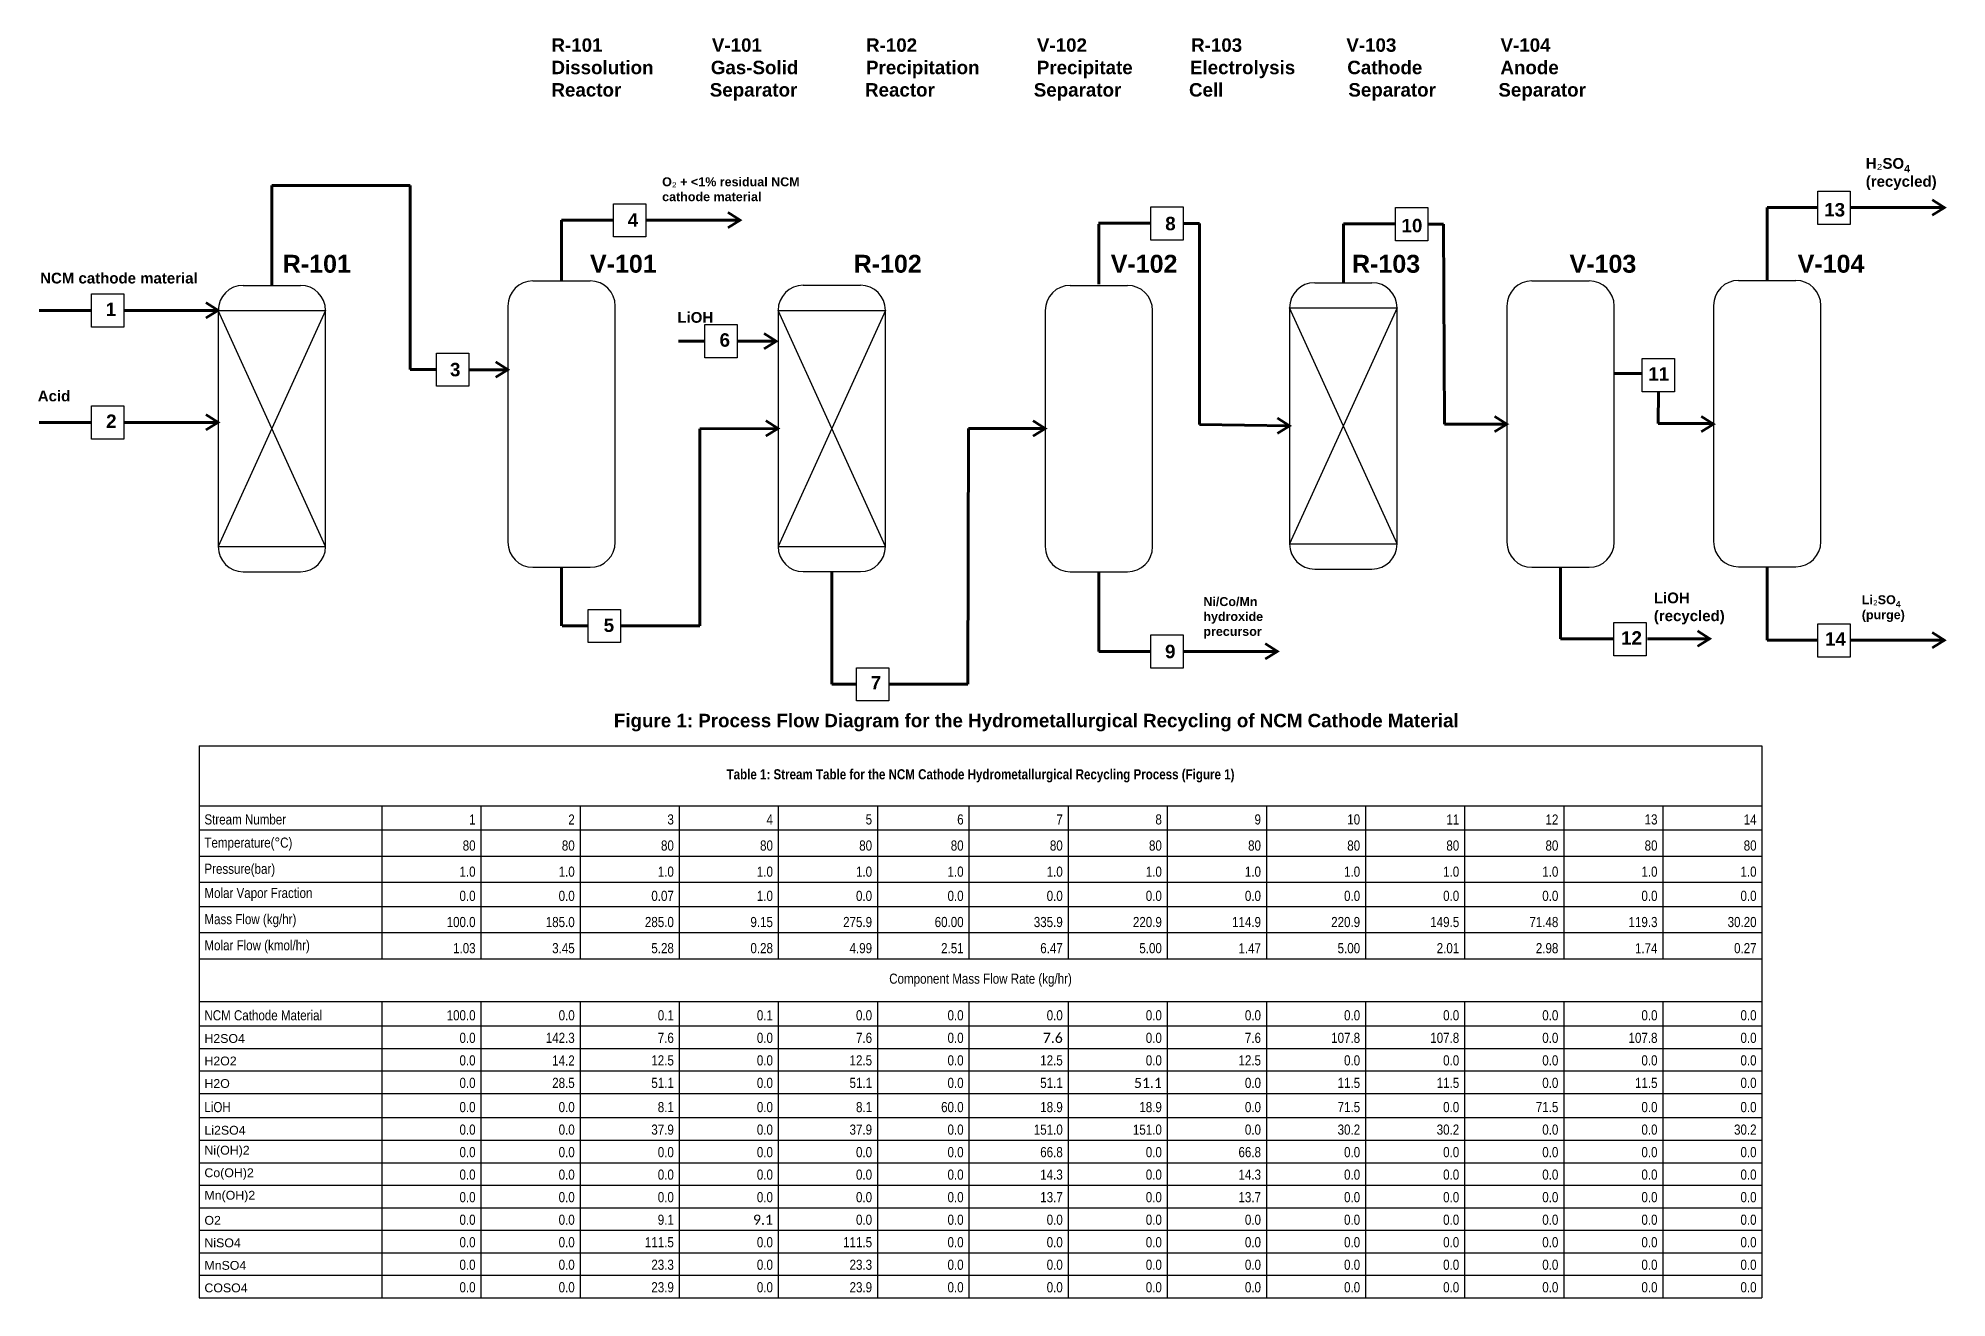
# Model space of a CAD drawing. Header units: millimetres. Extents: x 1280 to 1813, y 1876 to 2228.
import ezdxf

# ---------------------------------------------------------------- set-up
doc = ezdxf.new("R2010")
doc.units = ezdxf.units.MM
doc.styles.add('Annotative', font='arial.ttf')
doc.styles.get("Standard").update_dxf_attribs({"font": 'arial.ttf'})

# ---------------------------------------------------------------- blocks, each defined once
blk = doc.blocks.new('*T1')
at = {"color": 0, "linetype": 'ByBlock', "lineweight": -2, "transparency": 16777216}
for p, q in [((0, 0), (436.71, 0)), ((0, 0), (0, -154.18)), ((436.71, 0), (436.71, -154.18)), ((0, -16.71), (436.71, -16.71)), ((51.08, -16.71), (51.08, -59.44)), ((78.77, -16.71), (78.77, -59.44)), ((106.47, -16.71), (106.47, -59.44)), ((134.17, -16.71), (134.17, -59.44)), ((161.86, -16.71), (161.86, -59.44)), ((189.56, -16.71), (189.56, -59.44)), ((215.14, -16.71), (215.14, -59.44)), ((242.84, -16.71), (242.84, -59.44)), ((270.53, -16.71), (270.53, -59.44)), ((298.23, -16.71), (298.23, -59.44)), ((325.93, -16.71), (325.93, -59.44)), ((353.62, -16.71), (353.62, -59.44)), ((381.32, -16.71), (381.32, -59.44)), ((409.02, -16.71), (409.02, -59.44)), ((0, -23.47), (436.71, -23.47)), ((0, -30.77), (436.71, -30.77)), ((0, -38.07), (436.71, -38.07)), ((0, -44.83), (436.71, -44.83)), ((0, -52.14), (436.71, -52.14)), ((0, -59.44), (436.71, -59.44)), ((0, -71.44), (436.71, -71.44)), ((51.08, -71.44), (51.08, -154.18)), ((78.77, -71.44), (78.77, -154.18)), ((106.47, -71.44), (106.47, -154.18)), ((134.17, -71.44), (134.17, -154.18)), ((161.86, -71.44), (161.86, -154.18)), ((189.56, -71.44), (189.56, -154.18)), ((215.14, -71.44), (215.14, -154.18)), ((242.84, -71.44), (242.84, -154.18)), ((270.53, -71.44), (270.53, -154.18)), ((298.23, -71.44), (298.23, -154.18)), ((325.93, -71.44), (325.93, -154.18)), ((353.62, -71.44), (353.62, -154.18)), ((381.32, -71.44), (381.32, -154.18)), ((409.02, -71.44), (409.02, -154.18)), ((0, -78.2), (436.71, -78.2)), ((0, -84.5), (436.71, -84.5)), ((0, -90.79), (436.71, -90.79)), ((0, -97.08), (436.71, -97.08)), ((0, -103.84), (436.71, -103.84)), ((0, -110.14), (436.71, -110.14)), ((0, -116.43), (436.71, -116.43)), ((0, -122.72), (436.71, -122.72)), ((0, -129.01), (436.71, -129.01)), ((0, -135.31), (436.71, -135.31)), ((0, -141.6), (436.71, -141.6)), ((0, -147.89), (436.71, -147.89)), ((0, -154.18), (436.71, -154.18))]:
    blk.add_line(p, q, dxfattribs=at)
at = {"color": 0, "transparency": 16777216}
for s, insert, char_height, width, attachment_point in [('{\\fAptos Narrow|b1|i0|c0;Table 1: Stream Table for the NCM Cathode Hydrometallurgical Recycling Process (Figure 1)', (218.36, -8.35), 2.82222, 433.7148, 5), ('{\\fAptos Narrow|b0|i0|c0;Stream Number', (1.5, -21.97), 2.8222, 48.0782, 7), ('{\\fAptos Narrow|b0|i0|c0;1', (77.27, -21.97), 2.8222, 24.6967, 9), ('{\\fAptos Narrow|b0|i0|c0;2', (104.97, -21.97), 2.8222, 24.6967, 9), ('{\\fAptos Narrow|b0|i0|c0;3', (132.67, -21.97), 2.8222, 24.6967, 9), ('{\\fAptos Narrow|b0|i0|c0;4', (160.36, -21.97), 2.8222, 24.6967, 9), ('{\\fAptos Narrow|b0|i0|c0;5', (188.06, -21.97), 2.8222, 24.6967, 9), ('{\\fAptos Narrow|b0|i0|c0;6', (213.64, -21.97), 2.8222, 22.58, 9), ('{\\fAptos Narrow|b0|i0|c0;7', (241.34, -21.97), 2.8222, 24.6967, 9), ('{\\fAptos Narrow|b0|i0|c0;8', (269.03, -21.97), 2.8222, 24.6967, 9), ('{\\fAptos Narrow|b0|i0|c0;9', (296.73, -21.97), 2.8222, 24.6967, 9), ('{\\fAptos Narrow|b0|i0|c0;10', (324.43, -21.97), 2.8222, 24.6967, 9), ('{\\fAptos Narrow|b0|i0|c0;11', (352.12, -21.97), 2.8222, 24.6967, 9), ('{\\fAptos Narrow|b0|i0|c0;12', (379.82, -21.97), 2.8222, 24.6967, 9), ('{\\fAptos Narrow|b0|i0|c0;13', (407.52, -21.97), 2.8222, 24.6967, 9), ('{\\fAptos Narrow|b0|i0|c0;14', (435.21, -21.97), 2.8222, 24.6967, 9), ('{\\fAptos Narrow|b0|i0|c0;Temperature(°C)', (1.5, -29.27), 2.8222, 48.0782, 7), ('{\\fAptos Narrow|b0|i0|c0;80', (77.27, -29.27), 2.8222, 24.6967, 9), ('{\\fAptos Narrow|b0|i0|c0;80', (104.97, -29.27), 2.8222, 24.6967, 9), ('{\\fAptos Narrow|b0|i0|c0;80', (132.67, -29.27), 2.8222, 24.6967, 9), ('{\\fAptos Narrow|b0|i0|c0;80', (160.36, -29.27), 2.8222, 24.6967, 9), ('{\\fAptos Narrow|b0|i0|c0;80', (188.06, -29.27), 2.8222, 24.6967, 9), ('{\\fAptos Narrow|b0|i0|c0;80', (213.64, -29.27), 2.8222, 22.58, 9), ('{\\fAptos Narrow|b0|i0|c0;80', (241.34, -29.27), 2.8222, 24.6967, 9), ('{\\fAptos Narrow|b0|i0|c0;80', (269.03, -29.27), 2.8222, 24.6967, 9), ('{\\fAptos Narrow|b0|i0|c0;80', (296.73, -29.27), 2.8222, 24.6967, 9), ('{\\fAptos Narrow|b0|i0|c0;80', (324.43, -29.27), 2.8222, 24.6967, 9), ('{\\fAptos Narrow|b0|i0|c0;80', (352.12, -29.27), 2.8222, 24.6967, 9), ('{\\fAptos Narrow|b0|i0|c0;80', (379.82, -29.27), 2.8222, 24.6967, 9), ('{\\fAptos Narrow|b0|i0|c0;80', (407.52, -29.27), 2.8222, 24.6967, 9), ('{\\fAptos Narrow|b0|i0|c0;80', (435.21, -29.27), 2.8222, 24.6967, 9), ('{\\fAptos Narrow|b0|i0|c0;Pressure(bar)', (1.5, -36.57), 2.8222, 48.0782, 7), ('{\\fAptos Narrow|b0|i0|c0;1.0', (77.27, -36.57), 2.8222, 24.6967, 9), ('{\\fAptos Narrow|b0|i0|c0;1.0', (104.97, -36.57), 2.8222, 24.6967, 9), ('{\\fAptos Narrow|b0|i0|c0;1.0', (132.67, -36.57), 2.8222, 24.6967, 9), ('{\\fAptos Narrow|b0|i0|c0;1.0', (160.36, -36.57), 2.8222, 24.6967, 9), ('{\\fAptos Narrow|b0|i0|c0;1.0', (188.06, -36.57), 2.8222, 24.6967, 9), ('{\\fAptos Narrow|b0|i0|c0;1.0', (213.64, -36.57), 2.8222, 22.58, 9), ('{\\fAptos Narrow|b0|i0|c0;1.0', (241.34, -36.57), 2.8222, 24.6967, 9), ('{\\fAptos Narrow|b0|i0|c0;1.0', (269.03, -36.57), 2.8222, 24.6967, 9), ('{\\fAptos Narrow|b0|i0|c0;1.0', (296.73, -36.57), 2.8222, 24.6967, 9), ('{\\fAptos Narrow|b0|i0|c0;1.0', (324.43, -36.57), 2.8222, 24.6967, 9), ('{\\fAptos Narrow|b0|i0|c0;1.0', (352.12, -36.57), 2.8222, 24.6967, 9), ('{\\fAptos Narrow|b0|i0|c0;1.0', (379.82, -36.57), 2.8222, 24.6967, 9), ('{\\fAptos Narrow|b0|i0|c0;1.0', (407.52, -36.57), 2.8222, 24.6967, 9), ('{\\fAptos Narrow|b0|i0|c0;1.0', (435.21, -36.57), 2.8222, 24.6967, 9), ('{\\fAptos Narrow|b0|i0|c0;Molar Vapor Fraction', (1.5, -43.33), 2.8222, 48.0782, 7), ('{\\fAptos Narrow|b0|i0|c0;0.0', (77.27, -43.33), 2.8222, 24.6967, 9), ('{\\fAptos Narrow|b0|i0|c0;0.0', (104.97, -43.33), 2.8222, 24.6967, 9), ('{\\fAptos Narrow|b0|i0|c0;0.07', (132.67, -43.33), 2.8222, 24.6967, 9), ('{\\fAptos Narrow|b0|i0|c0;1.0', (160.36, -43.33), 2.8222, 24.6967, 9), ('{\\fAptos Narrow|b0|i0|c0;0.0', (188.06, -43.33), 2.8222, 24.6967, 9), ('{\\fAptos Narrow|b0|i0|c0;0.0', (213.64, -43.33), 2.8222, 22.58, 9), ('{\\fAptos Narrow|b0|i0|c0;0.0', (241.34, -43.33), 2.8222, 24.6967, 9), ('{\\fAptos Narrow|b0|i0|c0;0.0', (269.03, -43.33), 2.8222, 24.6967, 9), ('{\\fAptos Narrow|b0|i0|c0;0.0', (296.73, -43.33), 2.8222, 24.6967, 9), ('{\\fAptos Narrow|b0|i0|c0;0.0', (324.43, -43.33), 2.8222, 24.6967, 9), ('{\\fAptos Narrow|b0|i0|c0;0.0', (352.12, -43.33), 2.8222, 24.6967, 9), ('{\\fAptos Narrow|b0|i0|c0;0.0', (379.82, -43.33), 2.8222, 24.6967, 9), ('{\\fAptos Narrow|b0|i0|c0;0.0', (407.52, -43.33), 2.8222, 24.6967, 9), ('{\\fAptos Narrow|b0|i0|c0;0.0', (435.21, -43.33), 2.8222, 24.6967, 9), ('{\\fAptos Narrow|b0|i0|c0;Mass Flow (kg/hr)', (1.5, -50.64), 2.8222, 48.0782, 7), ('{\\fAptos Narrow|b0|i0|c0;100.0', (77.27, -50.64), 2.8222, 24.6967, 9), ('{\\fAptos Narrow|b0|i0|c0;185.0', (104.97, -50.64), 2.8222, 24.6967, 9), ('{\\fAptos Narrow|b0|i0|c0;285.0', (132.67, -50.64), 2.8222, 24.6967, 9), ('{\\fAptos Narrow|b0|i0|c0;9.15', (160.36, -50.64), 2.8222, 24.6967, 9), ('{\\fAptos Narrow|b0|i0|c0;275.9', (188.06, -50.64), 2.8222, 24.6967, 9), ('{\\fAptos Narrow|b0|i0|c0;60.00', (213.64, -50.64), 2.8222, 22.58, 9), ('{\\fAptos Narrow|b0|i0|c0;335.9', (241.34, -50.64), 2.8222, 24.6967, 9), ('{\\fAptos Narrow|b0|i0|c0;220.9', (269.03, -50.64), 2.8222, 24.6967, 9), ('{\\fAptos Narrow|b0|i0|c0;114.9', (296.73, -50.64), 2.8222, 24.6967, 9), ('{\\fAptos Narrow|b0|i0|c0;220.9', (324.43, -50.64), 2.8222, 24.6967, 9), ('{\\fAptos Narrow|b0|i0|c0;149.5', (352.12, -50.64), 2.8222, 24.6967, 9), ('{\\fAptos Narrow|b0|i0|c0;71.48', (379.82, -50.64), 2.8222, 24.6967, 9), ('{\\fAptos Narrow|b0|i0|c0;119.3', (407.52, -50.64), 2.8222, 24.6967, 9), ('{\\fAptos Narrow|b0|i0|c0;30.20', (435.21, -50.64), 2.8222, 24.6967, 9), ('{\\fAptos Narrow|b0|i0|c0;Molar Flow (kmol/hr)', (1.5, -57.94), 2.8222, 48.0782, 7), ('{\\fAptos Narrow|b0|i0|c0;1.03', (77.27, -57.94), 2.8222, 24.6967, 9), ('{\\fAptos Narrow|b0|i0|c0;3.45', (104.97, -57.94), 2.8222, 24.6967, 9), ('{\\fAptos Narrow|b0|i0|c0;5.28', (132.67, -57.94), 2.8222, 24.6967, 9), ('{\\fAptos Narrow|b0|i0|c0;0.28', (160.36, -57.94), 2.8222, 24.6967, 9), ('{\\fAptos Narrow|b0|i0|c0;4.99', (188.06, -57.94), 2.8222, 24.6967, 9), ('{\\fAptos Narrow|b0|i0|c0;2.51', (213.64, -57.94), 2.8222, 22.58, 9), ('{\\fAptos Narrow|b0|i0|c0;6.47', (241.34, -57.94), 2.8222, 24.6967, 9), ('{\\fAptos Narrow|b0|i0|c0;5.00', (269.03, -57.94), 2.8222, 24.6967, 9), ('{\\fAptos Narrow|b0|i0|c0;1.47', (296.73, -57.94), 2.8222, 24.6967, 9), ('{\\fAptos Narrow|b0|i0|c0;5.00', (324.43, -57.94), 2.8222, 24.6967, 9), ('{\\fAptos Narrow|b0|i0|c0;2.01', (352.12, -57.94), 2.8222, 24.6967, 9), ('{\\fAptos Narrow|b0|i0|c0;2.98', (379.82, -57.94), 2.8222, 24.6967, 9), ('{\\fAptos Narrow|b0|i0|c0;1.74', (407.52, -57.94), 2.8222, 24.6967, 9), ('{\\fAptos Narrow|b0|i0|c0;0.27', (435.21, -57.94), 2.8222, 24.6967, 9), ('{\\fAptos Narrow|b0|i0|c0;Component Mass Flow Rate (kg/hr)', (218.36, -65.44), 2.8222, 433.7148, 5), ('{\\fAptos Narrow|b0|i0|c0;NCM Cathode Material', (1.5, -76.7), 2.8222, 48.0782, 7), ('{\\fAptos Narrow|b0|i0|c0;100.0', (77.27, -76.7), 2.8222, 24.6967, 9), ('{\\fAptos Narrow|b0|i0|c0;0.0', (104.97, -76.7), 2.8222, 24.6967, 9), ('{\\fAptos Narrow|b0|i0|c0;0.1', (132.67, -76.7), 2.8222, 24.6967, 9), ('{\\fAptos Narrow|b0|i0|c0;0.1', (160.36, -76.7), 2.8222, 24.6967, 9), ('{\\fAptos Narrow|b0|i0|c0;0.0', (188.06, -76.7), 2.8222, 24.6967, 9), ('{\\fAptos Narrow|b0|i0|c0;0.0', (213.64, -76.7), 2.8222, 22.58, 9), ('{\\fAptos Narrow|b0|i0|c0;0.0', (241.34, -76.7), 2.8222, 24.6967, 9), ('{\\fAptos Narrow|b0|i0|c0;0.0', (269.03, -76.7), 2.8222, 24.6967, 9), ('{\\fAptos Narrow|b0|i0|c0;0.0', (296.73, -76.7), 2.8222, 24.6967, 9), ('{\\fAptos Narrow|b0|i0|c0;0.0', (324.43, -76.7), 2.8222, 24.6967, 9), ('{\\fAptos Narrow|b0|i0|c0;0.0', (352.12, -76.7), 2.8222, 24.6967, 9), ('{\\fAptos Narrow|b0|i0|c0;0.0', (379.82, -76.7), 2.8222, 24.6967, 9), ('{\\fAptos Narrow|b0|i0|c0;0.0', (407.52, -76.7), 2.8222, 24.6967, 9), ('{\\fAptos Narrow|b0|i0|c0;0.0', (435.21, -76.7), 2.8222, 24.6967, 9), ('{\\fCalibri|b0|i0|c0;7.6', (241.34, -83), 2.8222, 24.6967, 9), ('H2SO4', (1.5, -83), 2.469, 48.0782, 7), ('{\\fAptos Narrow|b0|i0|c0;0.0', (77.27, -83), 2.8222, 24.6967, 9), ('{\\fAptos Narrow|b0|i0|c0;142.3', (104.97, -83), 2.8222, 24.6967, 9), ('{\\fAptos Narrow|b0|i0|c0;7.6', (132.67, -83), 2.8222, 24.6967, 9), ('{\\fAptos Narrow|b0|i0|c0;0.0', (160.36, -83), 2.8222, 24.6967, 9), ('{\\fAptos Narrow|b0|i0|c0;7.6', (188.06, -83), 2.8222, 24.6967, 9), ('{\\fAptos Narrow|b0|i0|c0;0.0', (213.64, -83), 2.8222, 22.58, 9), ('{\\fAptos Narrow|b0|i0|c0;0.0', (269.03, -83), 2.8222, 24.6967, 9), ('{\\fAptos Narrow|b0|i0|c0;7.6', (296.73, -83), 2.8222, 24.6967, 9), ('{\\fAptos Narrow|b0|i0|c0;107.8', (324.43, -83), 2.8222, 24.6967, 9), ('{\\fAptos Narrow|b0|i0|c0;107.8', (352.12, -83), 2.8222, 24.6967, 9), ('{\\fAptos Narrow|b0|i0|c0;0.0', (379.82, -83), 2.8222, 24.6967, 9), ('{\\fAptos Narrow|b0|i0|c0;107.8', (407.52, -83), 2.8222, 24.6967, 9), ('{\\fAptos Narrow|b0|i0|c0;0.0', (435.21, -83), 2.8222, 24.6967, 9), ('H2O2', (1.5, -89.29), 2.469, 48.0782, 7), ('{\\fAptos Narrow|b0|i0|c0;0.0', (77.27, -89.29), 2.8222, 24.6967, 9), ('{\\fAptos Narrow|b0|i0|c0;14.2', (104.97, -89.29), 2.8222, 24.6967, 9), ('{\\fAptos Narrow|b0|i0|c0;12.5', (132.67, -89.29), 2.8222, 24.6967, 9), ('{\\fAptos Narrow|b0|i0|c0;0.0', (160.36, -89.29), 2.8222, 24.6967, 9), ('{\\fAptos Narrow|b0|i0|c0;12.5', (188.06, -89.29), 2.8222, 24.6967, 9), ('{\\fAptos Narrow|b0|i0|c0;0.0', (213.64, -89.29), 2.8222, 22.58, 9), ('{\\fAptos Narrow|b0|i0|c0;12.5', (241.34, -89.29), 2.8222, 24.6967, 9), ('{\\fAptos Narrow|b0|i0|c0;0.0', (269.03, -89.29), 2.8222, 24.6967, 9), ('{\\fAptos Narrow|b0|i0|c0;12.5', (296.73, -89.29), 2.8222, 24.6967, 9), ('{\\fAptos Narrow|b0|i0|c0;0.0', (324.43, -89.29), 2.8222, 24.6967, 9), ('{\\fAptos Narrow|b0|i0|c0;0.0', (352.12, -89.29), 2.8222, 24.6967, 9), ('{\\fAptos Narrow|b0|i0|c0;0.0', (379.82, -89.29), 2.8222, 24.6967, 9), ('{\\fAptos Narrow|b0|i0|c0;0.0', (407.52, -89.29), 2.8222, 24.6967, 9), ('{\\fAptos Narrow|b0|i0|c0;0.0', (435.21, -89.29), 2.8222, 24.6967, 9), ('H2O', (1.5, -95.58), 2.469, 48.0782, 7), ('{\\fAptos Narrow|b0|i0|c0;0.0', (77.27, -95.58), 2.8222, 24.6967, 9), ('{\\fAptos Narrow|b0|i0|c0;28.5', (104.97, -95.58), 2.8222, 24.6967, 9), ('{\\fAptos Narrow|b0|i0|c0;51.1', (132.67, -95.58), 2.8222, 24.6967, 9), ('{\\fAptos Narrow|b0|i0|c0;0.0', (160.36, -95.58), 2.8222, 24.6967, 9), ('{\\fAptos Narrow|b0|i0|c0;51.1', (188.06, -95.58), 2.8222, 24.6967, 9), ('{\\fAptos Narrow|b0|i0|c0;0.0', (213.64, -95.58), 2.8222, 22.58, 9), ('{\\fAptos Narrow|b0|i0|c0;51.1', (241.34, -95.58), 2.8222, 24.6967, 9), ('{\\fCalibri|b0|i0|c0;51.1', (269.03, -95.58), 2.8222, 24.6967, 9), ('{\\fAptos Narrow|b0|i0|c0;0.0', (296.73, -95.58), 2.8222, 24.6967, 9), ('{\\fAptos Narrow|b0|i0|c0;11.5', (324.43, -95.58), 2.8222, 24.6967, 9), ('{\\fAptos Narrow|b0|i0|c0;11.5', (352.12, -95.58), 2.8222, 24.6967, 9), ('{\\fAptos Narrow|b0|i0|c0;0.0', (379.82, -95.58), 2.8222, 24.6967, 9), ('{\\fAptos Narrow|b0|i0|c0;11.5', (407.52, -95.58), 2.8222, 24.6967, 9), ('{\\fAptos Narrow|b0|i0|c0;0.0', (435.21, -95.58), 2.8222, 24.6967, 9), ('{\\fAptos Narrow|b0|i0|c0;LiOH', (1.5, -102.34), 2.8222, 48.0782, 7), ('{\\fAptos Narrow|b0|i0|c0;0.0', (77.27, -102.34), 2.8222, 24.6967, 9), ('{\\fAptos Narrow|b0|i0|c0;0.0', (104.97, -102.34), 2.8222, 24.6967, 9), ('{\\fAptos Narrow|b0|i0|c0;8.1', (132.67, -102.34), 2.8222, 24.6967, 9), ('{\\fAptos Narrow|b0|i0|c0;0.0', (160.36, -102.34), 2.8222, 24.6967, 9), ('{\\fAptos Narrow|b0|i0|c0;8.1', (188.06, -102.34), 2.8222, 24.6967, 9), ('{\\fAptos Narrow|b0|i0|c0;60.0', (213.64, -102.34), 2.8222, 22.58, 9), ('{\\fAptos Narrow|b0|i0|c0;18.9', (241.34, -102.34), 2.8222, 24.6967, 9), ('{\\fAptos Narrow|b0|i0|c0;18.9', (269.03, -102.34), 2.8222, 24.6967, 9), ('{\\fAptos Narrow|b0|i0|c0;0.0', (296.73, -102.34), 2.8222, 24.6967, 9), ('{\\fAptos Narrow|b0|i0|c0;71.5', (324.43, -102.34), 2.8222, 24.6967, 9), ('{\\fAptos Narrow|b0|i0|c0;0.0', (352.12, -102.34), 2.8222, 24.6967, 9), ('{\\fAptos Narrow|b0|i0|c0;71.5', (379.82, -102.34), 2.8222, 24.6967, 9), ('{\\fAptos Narrow|b0|i0|c0;0.0', (407.52, -102.34), 2.8222, 24.6967, 9), ('{\\fAptos Narrow|b0|i0|c0;0.0', (435.21, -102.34), 2.8222, 24.6967, 9), ('Li2SO4', (1.5, -108.64), 2.469, 48.0782, 7), ('{\\fAptos Narrow|b0|i0|c0;0.0', (77.27, -108.64), 2.8222, 24.6967, 9), ('{\\fAptos Narrow|b0|i0|c0;0.0', (104.97, -108.64), 2.8222, 24.6967, 9), ('{\\fAptos Narrow|b0|i0|c0;37.9', (132.67, -108.64), 2.8222, 24.6967, 9), ('{\\fAptos Narrow|b0|i0|c0;0.0', (160.36, -108.64), 2.8222, 24.6967, 9), ('{\\fAptos Narrow|b0|i0|c0;37.9', (188.06, -108.64), 2.8222, 24.6967, 9), ('{\\fAptos Narrow|b0|i0|c0;0.0', (213.64, -108.64), 2.8222, 22.58, 9), ('{\\fAptos Narrow|b0|i0|c0;151.0', (241.34, -108.64), 2.8222, 24.6967, 9), ('{\\fAptos Narrow|b0|i0|c0;151.0', (269.03, -108.64), 2.8222, 24.6967, 9), ('{\\fAptos Narrow|b0|i0|c0;0.0', (296.73, -108.64), 2.8222, 24.6967, 9), ('{\\fAptos Narrow|b0|i0|c0;30.2', (324.43, -108.64), 2.8222, 24.6967, 9), ('{\\fAptos Narrow|b0|i0|c0;30.2', (352.12, -108.64), 2.8222, 24.6967, 9), ('{\\fAptos Narrow|b0|i0|c0;0.0', (379.82, -108.64), 2.8222, 24.6967, 9), ('{\\fAptos Narrow|b0|i0|c0;0.0', (407.52, -108.64), 2.8222, 24.6967, 9), ('{\\fAptos Narrow|b0|i0|c0;30.2', (435.21, -108.64), 2.8222, 24.6967, 9), ('Ni(OH)2', (1.5, -114.93), 2.469, 48.0782, 7), ('{\\fAptos Narrow|b0|i0|c0;0.0', (77.27, -114.93), 2.8222, 24.6967, 9), ('{\\fAptos Narrow|b0|i0|c0;0.0', (104.97, -114.93), 2.8222, 24.6967, 9), ('{\\fAptos Narrow|b0|i0|c0;0.0', (132.67, -114.93), 2.8222, 24.6967, 9), ('{\\fAptos Narrow|b0|i0|c0;0.0', (160.36, -114.93), 2.8222, 24.6967, 9), ('{\\fAptos Narrow|b0|i0|c0;0.0', (188.06, -114.93), 2.8222, 24.6967, 9), ('{\\fAptos Narrow|b0|i0|c0;0.0', (213.64, -114.93), 2.8222, 22.58, 9), ('{\\fAptos Narrow|b0|i0|c0;66.8', (241.34, -114.93), 2.8222, 24.6967, 9), ('{\\fAptos Narrow|b0|i0|c0;0.0', (269.03, -114.93), 2.8222, 24.6967, 9), ('{\\fAptos Narrow|b0|i0|c0;66.8', (296.73, -114.93), 2.8222, 24.6967, 9), ('{\\fAptos Narrow|b0|i0|c0;0.0', (324.43, -114.93), 2.8222, 24.6967, 9), ('{\\fAptos Narrow|b0|i0|c0;0.0', (352.12, -114.93), 2.8222, 24.6967, 9), ('{\\fAptos Narrow|b0|i0|c0;0.0', (379.82, -114.93), 2.8222, 24.6967, 9), ('{\\fAptos Narrow|b0|i0|c0;0.0', (407.52, -114.93), 2.8222, 24.6967, 9), ('{\\fAptos Narrow|b0|i0|c0;0.0', (435.21, -114.93), 2.8222, 24.6967, 9), ('Co(OH)2', (1.5, -121.22), 2.469, 48.0782, 7), ('{\\fAptos Narrow|b0|i0|c0;0.0', (77.27, -121.22), 2.8222, 24.6967, 9), ('{\\fAptos Narrow|b0|i0|c0;0.0', (104.97, -121.22), 2.8222, 24.6967, 9), ('{\\fAptos Narrow|b0|i0|c0;0.0', (132.67, -121.22), 2.8222, 24.6967, 9), ('{\\fAptos Narrow|b0|i0|c0;0.0', (160.36, -121.22), 2.8222, 24.6967, 9), ('{\\fAptos Narrow|b0|i0|c0;0.0', (188.06, -121.22), 2.8222, 24.6967, 9), ('{\\fAptos Narrow|b0|i0|c0;0.0', (213.64, -121.22), 2.8222, 22.58, 9), ('{\\fAptos Narrow|b0|i0|c0;14.3', (241.34, -121.22), 2.8222, 24.6967, 9), ('{\\fAptos Narrow|b0|i0|c0;0.0', (269.03, -121.22), 2.8222, 24.6967, 9), ('{\\fAptos Narrow|b0|i0|c0;14.3', (296.73, -121.22), 2.8222, 24.6967, 9), ('{\\fAptos Narrow|b0|i0|c0;0.0', (324.43, -121.22), 2.8222, 24.6967, 9), ('{\\fAptos Narrow|b0|i0|c0;0.0', (352.12, -121.22), 2.8222, 24.6967, 9), ('{\\fAptos Narrow|b0|i0|c0;0.0', (379.82, -121.22), 2.8222, 24.6967, 9), ('{\\fAptos Narrow|b0|i0|c0;0.0', (407.52, -121.22), 2.8222, 24.6967, 9), ('{\\fAptos Narrow|b0|i0|c0;0.0', (435.21, -121.22), 2.8222, 24.6967, 9), ('Mn(OH)2', (1.5, -127.51), 2.469, 48.0782, 7), ('{\\fAptos Narrow|b0|i0|c0;0.0', (77.27, -127.51), 2.8222, 24.6967, 9), ('{\\fAptos Narrow|b0|i0|c0;0.0', (104.97, -127.51), 2.8222, 24.6967, 9), ('{\\fAptos Narrow|b0|i0|c0;0.0', (132.67, -127.51), 2.8222, 24.6967, 9), ('{\\fAptos Narrow|b0|i0|c0;0.0', (160.36, -127.51), 2.8222, 24.6967, 9), ('{\\fAptos Narrow|b0|i0|c0;0.0', (188.06, -127.51), 2.8222, 24.6967, 9), ('{\\fAptos Narrow|b0|i0|c0;0.0', (213.64, -127.51), 2.8222, 22.58, 9), ('{\\fAptos Narrow|b0|i0|c0;13.7', (241.34, -127.51), 2.8222, 24.6967, 9), ('{\\fAptos Narrow|b0|i0|c0;0.0', (269.03, -127.51), 2.8222, 24.6967, 9), ('{\\fAptos Narrow|b0|i0|c0;13.7', (296.73, -127.51), 2.8222, 24.6967, 9), ('{\\fAptos Narrow|b0|i0|c0;0.0', (324.43, -127.51), 2.8222, 24.6967, 9), ('{\\fAptos Narrow|b0|i0|c0;0.0', (352.12, -127.51), 2.8222, 24.6967, 9), ('{\\fAptos Narrow|b0|i0|c0;0.0', (379.82, -127.51), 2.8222, 24.6967, 9), ('{\\fAptos Narrow|b0|i0|c0;0.0', (407.52, -127.51), 2.8222, 24.6967, 9), ('{\\fAptos Narrow|b0|i0|c0;0.0', (435.21, -127.51), 2.8222, 24.6967, 9), ('O2', (1.5, -133.81), 2.469, 48.0782, 7), ('{\\fAptos Narrow|b0|i0|c0;0.0', (77.27, -133.81), 2.8222, 24.6967, 9), ('{\\fAptos Narrow|b0|i0|c0;0.0', (104.97, -133.81), 2.8222, 24.6967, 9), ('{\\fAptos Narrow|b0|i0|c0;9.1', (132.67, -133.81), 2.8222, 24.6967, 9), ('{\\fCalibri|b0|i0|c0;9.1', (160.36, -133.81), 2.8222, 24.6967, 9), ('{\\fAptos Narrow|b0|i0|c0;0.0', (188.06, -133.81), 2.8222, 24.6967, 9), ('{\\fAptos Narrow|b0|i0|c0;0.0', (213.64, -133.81), 2.8222, 22.58, 9), ('{\\fAptos Narrow|b0|i0|c0;0.0', (241.34, -133.81), 2.8222, 24.6967, 9), ('{\\fAptos Narrow|b0|i0|c0;0.0', (269.03, -133.81), 2.8222, 24.6967, 9), ('{\\fAptos Narrow|b0|i0|c0;0.0', (296.73, -133.81), 2.8222, 24.6967, 9), ('{\\fAptos Narrow|b0|i0|c0;0.0', (324.43, -133.81), 2.8222, 24.6967, 9), ('{\\fAptos Narrow|b0|i0|c0;0.0', (352.12, -133.81), 2.8222, 24.6967, 9), ('{\\fAptos Narrow|b0|i0|c0;0.0', (379.82, -133.81), 2.8222, 24.6967, 9), ('{\\fAptos Narrow|b0|i0|c0;0.0', (407.52, -133.81), 2.8222, 24.6967, 9), ('{\\fAptos Narrow|b0|i0|c0;0.0', (435.21, -133.81), 2.8222, 24.6967, 9), ('NiSO4', (1.5, -140.1), 2.469, 48.0782, 7), ('{\\fAptos Narrow|b0|i0|c0;0.0', (77.27, -140.1), 2.8222, 24.6967, 9), ('{\\fAptos Narrow|b0|i0|c0;0.0', (104.97, -140.1), 2.8222, 24.6967, 9), ('{\\fAptos Narrow|b0|i0|c0;111.5', (132.67, -140.1), 2.8222, 24.6967, 9), ('{\\fAptos Narrow|b0|i0|c0;0.0', (160.36, -140.1), 2.8222, 24.6967, 9), ('{\\fAptos Narrow|b0|i0|c0;111.5', (188.06, -140.1), 2.8222, 24.6967, 9), ('{\\fAptos Narrow|b0|i0|c0;0.0', (213.64, -140.1), 2.8222, 22.58, 9), ('{\\fAptos Narrow|b0|i0|c0;0.0', (241.34, -140.1), 2.8222, 24.6967, 9), ('{\\fAptos Narrow|b0|i0|c0;0.0', (269.03, -140.1), 2.8222, 24.6967, 9), ('{\\fAptos Narrow|b0|i0|c0;0.0', (296.73, -140.1), 2.8222, 24.6967, 9), ('{\\fAptos Narrow|b0|i0|c0;0.0', (324.43, -140.1), 2.8222, 24.6967, 9), ('{\\fAptos Narrow|b0|i0|c0;0.0', (352.12, -140.1), 2.8222, 24.6967, 9), ('{\\fAptos Narrow|b0|i0|c0;0.0', (379.82, -140.1), 2.8222, 24.6967, 9), ('{\\fAptos Narrow|b0|i0|c0;0.0', (407.52, -140.1), 2.8222, 24.6967, 9), ('{\\fAptos Narrow|b0|i0|c0;0.0', (435.21, -140.1), 2.8222, 24.6967, 9), ('MnSO4', (1.5, -146.39), 2.469, 48.0782, 7), ('{\\fAptos Narrow|b0|i0|c0;0.0', (77.27, -146.39), 2.8222, 24.6967, 9), ('{\\fAptos Narrow|b0|i0|c0;0.0', (104.97, -146.39), 2.8222, 24.6967, 9), ('{\\fAptos Narrow|b0|i0|c0;23.3', (132.67, -146.39), 2.8222, 24.6967, 9), ('{\\fAptos Narrow|b0|i0|c0;0.0', (160.36, -146.39), 2.8222, 24.6967, 9), ('{\\fAptos Narrow|b0|i0|c0;23.3', (188.06, -146.39), 2.8222, 24.6967, 9), ('{\\fAptos Narrow|b0|i0|c0;0.0', (213.64, -146.39), 2.8222, 22.58, 9), ('{\\fAptos Narrow|b0|i0|c0;0.0', (241.34, -146.39), 2.8222, 24.6967, 9), ('{\\fAptos Narrow|b0|i0|c0;0.0', (269.03, -146.39), 2.8222, 24.6967, 9), ('{\\fAptos Narrow|b0|i0|c0;0.0', (296.73, -146.39), 2.8222, 24.6967, 9), ('{\\fAptos Narrow|b0|i0|c0;0.0', (324.43, -146.39), 2.8222, 24.6967, 9), ('{\\fAptos Narrow|b0|i0|c0;0.0', (352.12, -146.39), 2.8222, 24.6967, 9), ('{\\fAptos Narrow|b0|i0|c0;0.0', (379.82, -146.39), 2.8222, 24.6967, 9), ('{\\fAptos Narrow|b0|i0|c0;0.0', (407.52, -146.39), 2.8222, 24.6967, 9), ('{\\fAptos Narrow|b0|i0|c0;0.0', (435.21, -146.39), 2.8222, 24.6967, 9), ('COSO4', (1.5, -152.68), 2.469, 48.0782, 7), ('{\\fAptos Narrow|b0|i0|c0;0.0', (77.27, -152.68), 2.8222, 24.6967, 9), ('{\\fAptos Narrow|b0|i0|c0;0.0', (104.97, -152.68), 2.8222, 24.6967, 9), ('{\\fAptos Narrow|b0|i0|c0;23.9', (132.67, -152.68), 2.8222, 24.6967, 9), ('{\\fAptos Narrow|b0|i0|c0;0.0', (160.36, -152.68), 2.8222, 24.6967, 9), ('{\\fAptos Narrow|b0|i0|c0;23.9', (188.06, -152.68), 2.8222, 24.6967, 9), ('{\\fAptos Narrow|b0|i0|c0;0.0', (213.64, -152.68), 2.8222, 22.58, 9), ('{\\fAptos Narrow|b0|i0|c0;0.0', (241.34, -152.68), 2.8222, 24.6967, 9), ('{\\fAptos Narrow|b0|i0|c0;0.0', (269.03, -152.68), 2.8222, 24.6967, 9), ('{\\fAptos Narrow|b0|i0|c0;0.0', (296.73, -152.68), 2.8222, 24.6967, 9), ('{\\fAptos Narrow|b0|i0|c0;0.0', (324.43, -152.68), 2.8222, 24.6967, 9), ('{\\fAptos Narrow|b0|i0|c0;0.0', (352.12, -152.68), 2.8222, 24.6967, 9), ('{\\fAptos Narrow|b0|i0|c0;0.0', (379.82, -152.68), 2.8222, 24.6967, 9), ('{\\fAptos Narrow|b0|i0|c0;0.0', (407.52, -152.68), 2.8222, 24.6967, 9), ('{\\fAptos Narrow|b0|i0|c0;0.0', (435.21, -152.68), 2.8222, 24.6967, 9)]:
    blk.add_mtext(s, dxfattribs=dict(at, insert=insert, char_height=char_height, width=width, attachment_point=attachment_point))

msp = doc.modelspace()

# ---------------------------------------------------------------- linework, layer by layer
at = {"lineweight": 70}
for p, q in [((1344.99, 2158.66), (1344.99, 2186.56)), ((1344.99, 2186.56), (1383.68, 2186.56)), ((1383.68, 2186.56), (1383.68, 2135.16)), ((1440.5, 2176.87), (1425.96, 2176.87)), ((1425.96, 2159.88), (1425.96, 2176.87)), ((1475.85, 2176.87), (1449.52, 2176.87)), ((1590.64, 2176), (1576, 2176)), ((1762.83, 2160.05), (1762.83, 2180.37)), ((1777, 2180.37), (1762.83, 2180.37)), ((1812.36, 2180.37), (1786.03, 2180.37)), ((1576.11, 2159), (1576.11, 2175.72)), ((1599.66, 2175.94), (1604.24, 2175.94)), ((1604.24, 2175.94), (1604.24, 2119.75)), ((1644.39, 2159.4), (1644.39, 2175.8)), ((1658.98, 2175.8), (1644.39, 2175.8)), ((1668.01, 2175.74), (1672.36, 2175.74)), ((1672.63, 2119.88), (1672.36, 2175.74)), ((1294.63, 2151.66), (1279.99, 2151.66)), ((1329.99, 2151.66), (1303.65, 2151.66)), ((1465.98, 2143.1), (1458.66, 2143.1)), ((1475.01, 2143.04), (1485.95, 2143.04)), ((1391, 2135.16), (1383.68, 2135.16)), ((1400.02, 2135.1), (1410.96, 2135.1)), ((1720.08, 2134), (1727.75, 2134)), ((1732.35, 2120.05), (1732.44, 2128.89)), ((1294.63, 2120.38), (1279.99, 2120.38)), ((1329.99, 2120.38), (1303.65, 2120.38)), ((1464.58, 2118.54), (1486.44, 2118.67)), ((1464.58, 2063.56), (1464.58, 2118.54)), ((1539.66, 2118.65), (1539.51, 2047.26)), ((1561.1, 2118.65), (1539.66, 2118.65)), ((1604.24, 2119.75), (1629.39, 2119.4)), ((1690.08, 2119.88), (1672.63, 2119.88)), ((1741.41, 2120.05), (1732.35, 2120.05)), ((1747.83, 2120.05), (1741.41, 2120.05)), ((1762.83, 2080.05), (1762.83, 2059.5)), ((1425.96, 2079.88), (1425.96, 2063.56)), ((1501.44, 2078.67), (1501.44, 2047.25)), ((1576.1, 2078.65), (1576.1, 2056.38)), ((1705.08, 2079.88), (1705.08, 2059.89)), ((1433.4, 2063.55), (1426.08, 2063.55)), ((1464.58, 2063.56), (1442.42, 2063.56)), ((1719.94, 2059.89), (1705.08, 2059.89)), ((1746.78, 2059.93), (1729.34, 2059.93)), ((1777, 2059.5), (1762.83, 2059.5)), ((1812.36, 2059.5), (1786.03, 2059.5)), ((1590.63, 2056.38), (1576.1, 2056.38)), ((1625.99, 2056.38), (1599.66, 2056.38)), ((1508.33, 2047.25), (1501.44, 2047.25)), ((1539.51, 2047.26), (1517.35, 2047.26))]:
    msp.add_line(p, q, dxfattribs=at)
for p, q in [((1754.83, 2160.05), (1770.83, 2160.05)), ((1336.99, 2158.66), (1352.99, 2158.66)), ((1417.96, 2159.88), (1433.96, 2159.88)), ((1493.44, 2158.67), (1509.44, 2158.67)), ((1568.1, 2158.65), (1584.1, 2158.65)), ((1636.39, 2159.4), (1652.39, 2159.4)), ((1697.08, 2159.88), (1713.08, 2159.88)), ((1329.99, 2151.66), (1329.99, 2085.66)), ((1329.99, 2151.66), (1359.99, 2151.66)), ((1359.99, 2151.66), (1329.99, 2085.66)), ((1359.99, 2085.66), (1329.99, 2151.66)), ((1359.99, 2085.66), (1359.99, 2151.66)), ((1410.96, 2152.88), (1410.96, 2086.88)), ((1440.96, 2086.88), (1440.96, 2152.88)), ((1486.44, 2151.67), (1486.44, 2085.67)), ((1486.44, 2151.67), (1516.44, 2151.67)), ((1516.44, 2151.67), (1486.44, 2085.67)), ((1516.44, 2085.67), (1486.44, 2151.67)), ((1516.44, 2085.67), (1516.44, 2151.67)), ((1561.1, 2151.65), (1561.1, 2085.65)), ((1591.1, 2085.65), (1591.1, 2151.65)), ((1629.39, 2152.4), (1629.39, 2086.4)), ((1629.39, 2152.4), (1659.39, 2152.4)), ((1659.39, 2152.4), (1629.39, 2086.4)), ((1659.39, 2086.4), (1629.39, 2152.4)), ((1659.39, 2086.4), (1659.39, 2152.4)), ((1690.08, 2152.88), (1690.08, 2086.88)), ((1720.08, 2086.88), (1720.08, 2152.88)), ((1747.83, 2153.05), (1747.83, 2087.05)), ((1777.83, 2087.05), (1777.83, 2153.05)), ((1720.08, 2119.88), (1720.08, 2134)), ((1604.24, 2119.75), (1629.39, 2119.4)), ((1329.99, 2085.66), (1359.99, 2085.66)), ((1486.44, 2085.67), (1516.44, 2085.67)), ((1629.39, 2086.4), (1659.39, 2086.4)), ((1754.83, 2080.05), (1770.83, 2080.05)), ((1336.99, 2078.66), (1352.99, 2078.66)), ((1417.96, 2079.88), (1433.96, 2079.88)), ((1493.44, 2078.67), (1509.44, 2078.67)), ((1568.1, 2078.65), (1584.1, 2078.65)), ((1636.39, 2079.4), (1652.39, 2079.4)), ((1697.08, 2079.88), (1713.08, 2079.88)), ((1705.3, 2059.89), (1705.3, 2059.89))]:
    msp.add_line(p, q)
for points in [[(1440.5, 2181.46), (1449.52, 2181.46), (1449.52, 2172.17), (1440.5, 2172.17)], [(1777, 2184.96), (1786.03, 2184.96), (1786.03, 2175.67), (1777, 2175.67)], [(1590.64, 2180.58), (1599.66, 2180.58), (1599.66, 2171.29), (1590.64, 2171.29)], [(1658.98, 2180.39), (1668.01, 2180.39), (1668.01, 2171.1), (1658.98, 2171.1)], [(1294.63, 2156.25), (1303.65, 2156.25), (1303.65, 2146.96), (1294.63, 2146.96)], [(1465.98, 2147.68), (1475.01, 2147.68), (1475.01, 2138.39), (1465.98, 2138.39)], [(1391, 2139.74), (1400.02, 2139.74), (1400.02, 2130.45), (1391, 2130.45)], [(1727.93, 2138.18), (1736.95, 2138.18), (1736.95, 2128.89), (1727.93, 2128.89)], [(1294.63, 2124.97), (1303.65, 2124.97), (1303.65, 2115.68), (1294.63, 2115.68)], [(1433.4, 2068.13), (1442.42, 2068.13), (1442.42, 2058.84), (1433.4, 2058.84)], [(1719.94, 2064.47), (1728.97, 2064.47), (1728.97, 2055.18), (1719.94, 2055.18)], [(1777, 2064.09), (1786.03, 2064.09), (1786.03, 2054.8), (1777, 2054.8)], [(1590.63, 2060.97), (1599.66, 2060.97), (1599.66, 2051.68), (1590.63, 2051.68)], [(1508.33, 2051.83), (1517.35, 2051.83), (1517.35, 2042.54), (1508.33, 2042.54)]]:
    msp.add_lwpolyline(points, close=True)
at = {"lineweight": 70, "const_width": 0.7}
for points in [[(1808.93, 2182.56), (1812.36, 2180.37), (1808.93, 2178.25)], [(1482.52, 2145.22), (1485.95, 2143.04), (1482.52, 2140.92)], [(1483.01, 2120.86), (1486.44, 2118.67), (1483.01, 2116.55)], [(1557.67, 2120.84), (1561.1, 2118.65), (1557.67, 2116.53)], [(1557.67, 2120.84), (1561.1, 2118.65), (1557.67, 2116.53)], [(1625.95, 2121.59), (1629.39, 2119.4), (1625.95, 2117.28)], [(1686.64, 2122.06), (1690.08, 2119.88), (1686.64, 2117.76)], [(1744.39, 2122.06), (1747.83, 2119.88), (1744.39, 2117.76)], [(1622.56, 2058.57), (1625.99, 2056.38), (1622.56, 2054.26)], [(1743.35, 2062.12), (1746.78, 2059.93), (1743.35, 2057.81)], [(1808.93, 2061.69), (1812.36, 2059.5), (1808.93, 2057.38)]]:
    msp.add_lwpolyline(points, dxfattribs=at)
at = {"const_width": 0.7}
for points in [[(1472.42, 2179.06), (1475.85, 2176.87), (1472.42, 2174.75)], [(1326.55, 2153.85), (1329.99, 2151.66), (1326.55, 2149.54)], [(1407.53, 2137.28), (1410.96, 2135.1), (1407.53, 2132.98)], [(1326.55, 2122.57), (1329.99, 2120.38), (1326.55, 2118.26)]]:
    msp.add_lwpolyline(points, dxfattribs=at)
for centre, start, end in [((1754.83, 2153.05), 90, 180), ((1770.83, 2153.05), 0, 90), ((1336.99, 2151.66), 90, 180), ((1352.99, 2151.66), 0, 90), ((1417.96, 2152.88), 90, 180), ((1433.96, 2152.88), 0, 90), ((1493.44, 2151.67), 90, 180), ((1509.44, 2151.67), 0, 90), ((1568.1, 2151.65), 90, 180), ((1584.1, 2151.65), 0, 90), ((1636.39, 2152.4), 90, 180), ((1652.39, 2152.4), 0, 90), ((1697.08, 2152.88), 90, 180), ((1713.08, 2152.88), 0, 90), ((1336.99, 2085.66), 180, 270), ((1352.99, 2085.66), 270, 0), ((1417.96, 2086.88), 180, 270), ((1433.96, 2086.88), 270, 0), ((1493.44, 2085.67), 180, 270), ((1509.44, 2085.67), 270, 0), ((1568.1, 2085.65), 180, 270), ((1584.1, 2085.65), 270, 0), ((1636.39, 2086.4), 180, 270), ((1652.39, 2086.4), 270, 0), ((1697.08, 2086.88), 180, 270), ((1713.08, 2086.88), 270, 0), ((1754.83, 2087.05), 180, 270), ((1770.83, 2087.05), 270, 0)]:
    msp.add_arc(centre, 7, start, end)

# ---------------------------------------------------------------- block references
msp.add_blockref('*T1', (1324.65, 2029.97))

# ---------------------------------------------------------------- texts
at = {"attachment_point": 1}
for s, width, gutter_width, heights, insert, char_height in [('{\\fArial|b1|i0|c0|p34;R-101                     V-101                    R-102                       V-102                    R-103                    V-103                    V-104\\PDissolution           Gas-Solid             Precipitation           Precipitate           Electrolysis          Cathode               Anode\\PReactor                 Separator             Reactor                   Separator             Cell                        Separator            Separator }', 384.1553, 18.75, [22.47], (1423.12, 2227.66), 3.75), ('\\A1;{\\fArial|b1|i0|c0|p34;H\\fISOCPEUR|b1|i0|c0|p34;₂\\fArial|b1|i0|c0|p34;SO\\H0.7x;\\S^ 4 ;\\H1.42857x;\\P(recycled)}', 25.072, 15, [0], (1790.38, 2194.23), 3), ('{\\fArial|b1|i0|c0|p34;O\\fISOCPEUR|b1|i0|c0|p34;₂\\fArial|b1|i0|c0|p34; + <1% residual NCM \\Pcathode material }', 59.0055, 12.5, [17.98], (1454.05, 2188.84), 2.5), ('\\pxql;{\\fArial|b1|i0|c0|p34;13}', 6.0773, 18.75, [0], (1778.77, 2181.65), 3.75), ('{\\fArial|b1|i0|c0|p34;4}', 2.0208, 18.75, [0], (1444.44, 2178.8), 3.75), ('{\\fArial|b1|i0|c0|p34;8}', 2.0208, 18.75, [0], (1594.62, 2177.8), 3.75), ('\\pxql;{\\fArial|b1|i0|c0|p34;10}', 2.0208, 18.75, [0], (1660.65, 2177.24), 3.75), ('{\\fArial|b1|i0|c0|p34;NCM cathode material}', 51.2821, 15, [0], (1280.26, 2162.18), 3), ('\\pxql;{\\fArial|b1|i0|c0|p34;1}', 2.0208, 18.75, [0], (1298.58, 2153.83), 3.75), ('{\\fArial|b1|i0|c0|p34;LiOH}', 19.467, 15, [0], (1458.31, 2151.2), 3), ('{\\fArial|b1|i0|c0|p34;6}', 2.0208, 18.75, [0], (1470.09, 2145.27), 3.75), ('{\\fArial|b1|i0|c0|p34;3}', 3.75, 18.75, [0], (1394.77, 2137), 3.75), ('{\\fArial|b1|i0|c0|p34;11}', 3.75, 18.75, [0], (1729.6, 2135.79), 3.75), ('{\\fArial|b1|i0|c0|p34;Acid}', 39.3456, 15, [0], (1279.59, 2129.25), 3), ('\\pxql;{\\fArial|b1|i0|c0|p34;2}', 2.0208, 18.75, [0], (1298.68, 2122.57), 3.75), ('{\\fArial|b1|i0|c0|p34;Ni/Co/Mn hydroxide precursor}', 21.0825, 12.5, [13.82], (1605.28, 2071.56), 2.5), ('{\\fArial|b1|i0|c0|p34;LiOH (recycled)}', 23.4523, 15, [0], (1731.16, 2072.84), 3), ('\\A1;{\\fArial|b1|i0|c0|p34;Li\\fISOCPEUR|b1|i0|c0|p34;₂\\fArial|b1|i0|c0|p34;SO\\H0.7x;\\S^ 4;\\H1.42857x;\\P(purge)}', 19.1184, 12.5, [0], (1789.26, 2072.07), 2.5), ('{\\fArial|b1|i0|c0|p34;5}', 2.0208, 18.75, [0], (1437.71, 2065.57), 3.75), ('\\pxql;{\\fArial|b1|i0|c0|p34;12}', 2.0208, 18.75, [0], (1722, 2062.02), 3.75), ('\\pxql;{\\fArial|b1|i0|c0|p34;14}', 3.75, 18.75, [0], (1779, 2061.76), 3.75), ('{\\fArial|b1|i0|c0|p34;9}', 2.0208, 18.75, [0], (1594.58, 2058.24), 3.75), ('{\\fArial|b1|i0|c0|p34;7}', 2.0208, 18.75, [0], (1512.33, 2049.52), 3.75), ('{\\fArial|b1|i0|c0|p34;Figure 1: Process Flow Diagram for the Hydrometallurgical Recycling of NCM Cathode Material}', 250.4475, 18.75, [0], (1440.57, 2038.95), 3.75)]:
    msp.add_mtext_dynamic_manual_height_columns(s, width=width, gutter_width=gutter_width, heights=heights, dxfattribs=dict(at, insert=insert, char_height=char_height))
at = {"char_height": 5, "width": 30.3642, "attachment_point": 1, "style": 'Annotative'}
for s, insert in [('{\\fArial|b1|i0|c0|p34;R-101 }', (1348.05, 2167.19)), ('{\\fArial|b1|i0|c0|p34;V-101 }', (1433.89, 2167.19)), ('{\\fArial|b1|i0|c0|p34;R-102 }', (1507.57, 2167.19)), ('{\\fArial|b1|i0|c0|p34;V-102 }', (1579.41, 2167.19)), ('{\\fArial|b1|i0|c0|p34;R-103}', (1646.83, 2167.19)), ('{\\fArial|b1|i0|c0|p34;V-103}', (1707.61, 2167.19)), ('{\\fArial|b1|i0|c0|p34;V-104 }', (1771.35, 2167.19))]:
    msp.add_mtext(s, dxfattribs=dict(at, insert=insert))

doc.saveas('drawing.dxf')
